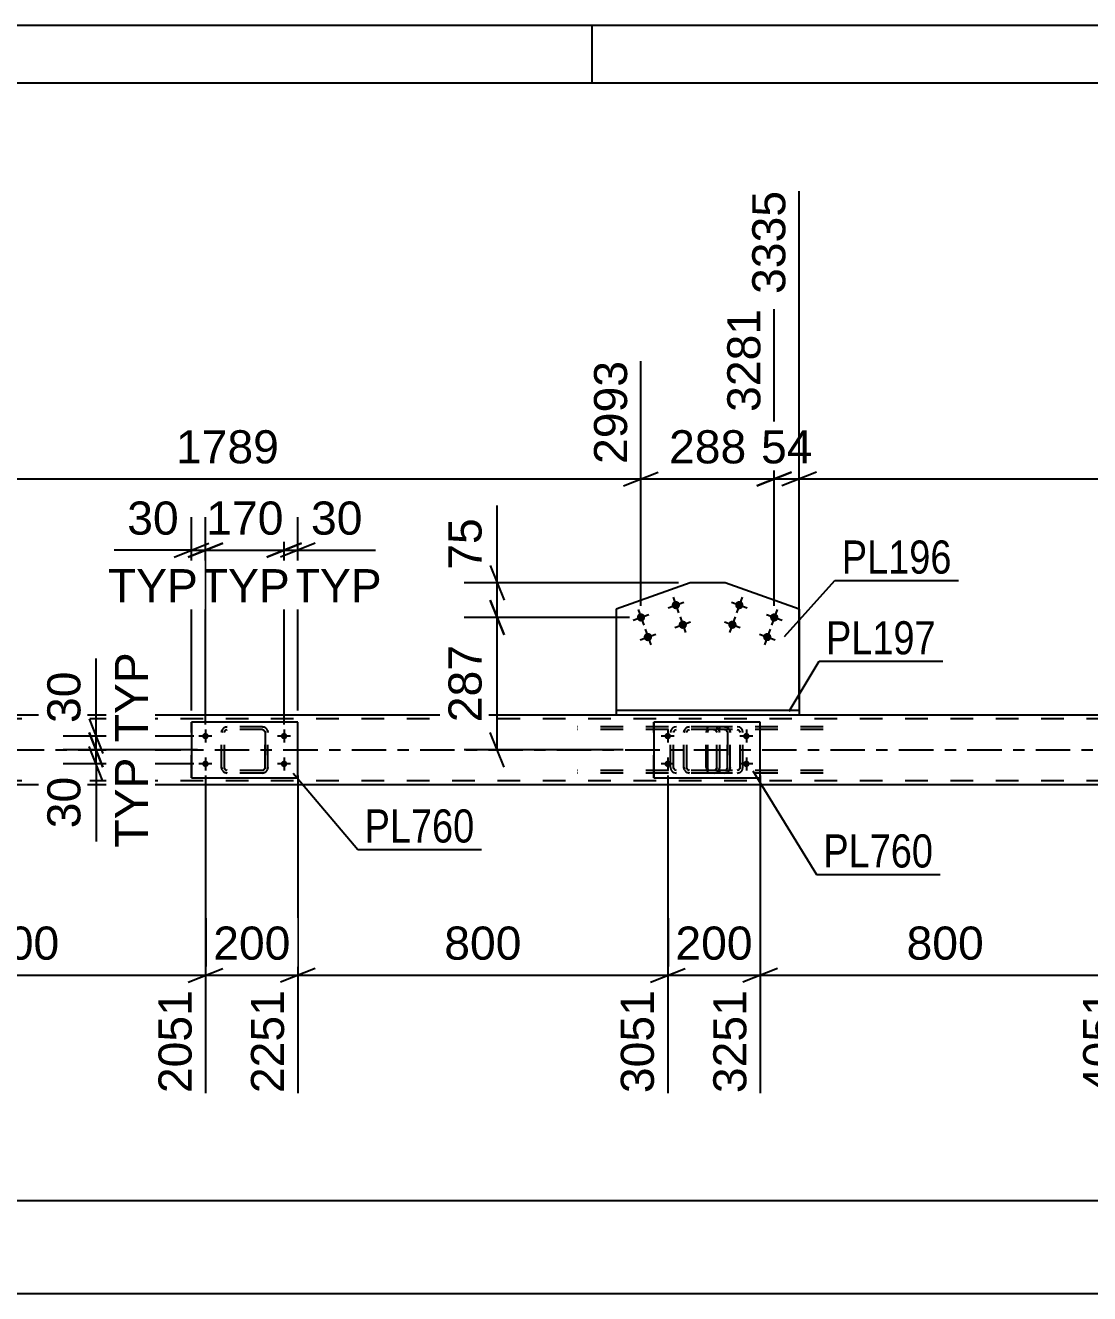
# Model space of a CAD drawing. Header units: millimetres. Extents: x -135 to 706, y -401 to 193.
# Drawn here: x 26.5 to 118.6, y 83.8 to 193.5 of the extents above; entities that cross this region are included whole.
import ezdxf

# ---------------------------------------------------------------- set-up
doc = ezdxf.new("R2010")
doc.units = ezdxf.units.MM
doc.linetypes.add('DXK_LINE_DOT2', pattern=[3.9198, 1.9599, -1.9599])
doc.linetypes.add('DXK_LINE_DOT3', pattern=[5.9187, 2.979, -0.9799, 0.9799, -0.9799])
doc.styles.add('Arial', font='arial.ttf', dxfattribs={"height": 0.2})
doc.styles.add('Arial Narrow', font='ARIALN.TTF', dxfattribs={"height": 0.2})

# ---------------------------------------------------------------- blocks, each defined once
blk = doc.blocks.new('Unknown-717262918-1115')
at = {"color": 5, "linetype": 'Continuous'}
for p, q in [((705.55, 193.49), (-135.45, 193.49)), ((75.55, 188.49), (75.55, 193.49)), ((700.55, 188.49), (-130.45, 188.49))]:
    blk.add_line(p, q, dxfattribs=at)
blk = doc.blocks.new('Part-717262918-5449 - 5336')
at = {"color": 7, "linetype": 'DXK_LINE_DOT2'}
for p, q in [((83.8, 132.8), (83.98, 132.84)), ((83.98, 132.84), (83.8, 132.8)), ((87.02, 132.84), (83.98, 132.84)), ((87.02, 132.84), (87.2, 132.8)), ((87.2, 132.8), (87.02, 132.84)), ((83.5, 132.36), (83.54, 132.54)), ((83.54, 132.54), (83.5, 132.36)), ((83.5, 129.32), (83.5, 132.36)), ((83.5, 129.32), (83.5, 132.36)), ((83.74, 132.36), (83.76, 132.45)), ((83.74, 129.32), (83.74, 132.36)), ((83.74, 129.32), (83.74, 132.36)), ((83.76, 132.45), (83.81, 132.53)), ((83.81, 132.53), (83.89, 132.58)), ((83.89, 132.58), (83.98, 132.6)), ((87.02, 132.6), (83.98, 132.6)), ((87.02, 132.6), (87.11, 132.58)), ((87.11, 132.58), (87.19, 132.53)), ((87.19, 132.53), (87.24, 132.45)), ((87.24, 132.45), (87.26, 132.36)), ((87.26, 129.32), (87.26, 132.36)), ((87.26, 132.36), (87.26, 129.32)), ((87.46, 132.54), (87.5, 132.36)), ((87.5, 132.36), (87.46, 132.54)), ((87.5, 129.32), (87.5, 132.36)), ((87.5, 129.32), (87.5, 132.36)), ((83.54, 129.14), (83.5, 129.32)), ((83.5, 129.32), (83.54, 129.14)), ((83.76, 129.23), (83.74, 129.32)), ((83.81, 129.15), (83.76, 129.23)), ((83.98, 128.84), (83.8, 128.88)), ((83.8, 128.88), (83.98, 128.84)), ((83.89, 129.1), (83.81, 129.15)), ((83.98, 129.08), (83.89, 129.1)), ((87.02, 129.08), (83.98, 129.08)), ((87.02, 128.84), (83.98, 128.84)), ((87.11, 129.1), (87.02, 129.08)), ((87.2, 128.88), (87.02, 128.84)), ((87.02, 128.84), (87.2, 128.88)), ((87.19, 129.15), (87.11, 129.1)), ((87.24, 129.23), (87.19, 129.15)), ((87.26, 129.32), (87.24, 129.23)), ((87.5, 129.32), (87.46, 129.14)), ((87.46, 129.14), (87.5, 129.32))]:
    blk.add_line(p, q, dxfattribs=at)
at = {"color": 7, "linetype": 'DXK_LINE_DOT3'}
blk.add_line((85.5, 130.84), (85.5, 130.84), dxfattribs=at)
at = {"color": 7, "linetype": 'DXK_LINE_DOT2'}
for centre, start, end in [((83.98, 132.36), 112.5, 157.5), ((83.98, 132.36), 112.5, 157.5), ((87.02, 132.36), 22.5, 67.5), ((87.02, 132.36), 22.5, 67.5), ((83.98, 129.32), 202.5, 247.5), ((83.98, 129.32), 202.5, 247.5), ((87.02, 129.32), 292.5, 337.5), ((87.02, 129.32), 292.5, 337.5)]:
    blk.add_arc(centre, 0.48, start, end, dxfattribs=at)
blk = doc.blocks.new('Part-717262918-5442 - 5336')
at = {"color": 2, "linetype": 'Continuous'}
for p, q in [((40.9, 133.24), (40.9, 128.44)), ((50.1, 133.24), (40.9, 133.24)), ((50.1, 128.44), (50.1, 133.24)), ((40.9, 128.44), (50.1, 128.44))]:
    blk.add_line(p, q, dxfattribs=at)
at = {"color": 7, "linetype": 'DXK_LINE_DOT2'}
for p, q in [((40.9, 128.44), (40.9, 133.24)), ((50.1, 128.44), (50.1, 133.24))]:
    blk.add_line(p, q, dxfattribs=at)
blk = doc.blocks.new('Part-717262918-5443 - 5336')
at = {"color": 7, "linetype": 'DXK_LINE_DOT2'}
for p, q in [((43.8, 132.8), (43.98, 132.84)), ((43.98, 132.84), (43.8, 132.8)), ((47.02, 132.84), (43.98, 132.84)), ((47.02, 132.84), (47.2, 132.8)), ((47.2, 132.8), (47.02, 132.84)), ((43.5, 132.36), (43.54, 132.54)), ((43.54, 132.54), (43.5, 132.36)), ((43.5, 129.32), (43.5, 132.36)), ((43.5, 129.32), (43.5, 132.36)), ((43.74, 132.36), (43.76, 132.45)), ((43.74, 129.32), (43.74, 132.36)), ((43.74, 129.32), (43.74, 132.36)), ((43.76, 132.45), (43.81, 132.53)), ((43.81, 132.53), (43.89, 132.58)), ((43.89, 132.58), (43.98, 132.6)), ((47.02, 132.6), (43.98, 132.6)), ((47.02, 132.6), (47.11, 132.58)), ((47.11, 132.58), (47.19, 132.53)), ((47.19, 132.53), (47.24, 132.45)), ((47.24, 132.45), (47.26, 132.36)), ((47.26, 129.32), (47.26, 132.36)), ((47.26, 132.36), (47.26, 129.32)), ((47.46, 132.54), (47.5, 132.36)), ((47.5, 132.36), (47.46, 132.54)), ((47.5, 129.32), (47.5, 132.36)), ((47.5, 129.32), (47.5, 132.36)), ((43.54, 129.14), (43.5, 129.32)), ((43.5, 129.32), (43.54, 129.14)), ((43.76, 129.23), (43.74, 129.32)), ((43.81, 129.15), (43.76, 129.23)), ((43.98, 128.84), (43.8, 128.88)), ((43.8, 128.88), (43.98, 128.84)), ((43.89, 129.1), (43.81, 129.15)), ((43.98, 129.08), (43.89, 129.1)), ((47.02, 129.08), (43.98, 129.08)), ((47.02, 128.84), (43.98, 128.84)), ((47.11, 129.1), (47.02, 129.08)), ((47.2, 128.88), (47.02, 128.84)), ((47.02, 128.84), (47.2, 128.88)), ((47.19, 129.15), (47.11, 129.1)), ((47.24, 129.23), (47.19, 129.15)), ((47.26, 129.32), (47.24, 129.23)), ((47.5, 129.32), (47.46, 129.14)), ((47.46, 129.14), (47.5, 129.32))]:
    blk.add_line(p, q, dxfattribs=at)
at = {"color": 7, "linetype": 'DXK_LINE_DOT3'}
blk.add_line((45.5, 130.84), (45.5, 130.84), dxfattribs=at)
at = {"color": 7, "linetype": 'DXK_LINE_DOT2'}
for centre, start, end in [((43.98, 132.36), 112.5, 157.5), ((43.98, 132.36), 112.5, 157.5), ((47.02, 132.36), 22.5, 67.5), ((47.02, 132.36), 22.5, 67.5), ((43.98, 129.32), 202.5, 247.5), ((43.98, 129.32), 202.5, 247.5), ((47.02, 129.32), 292.5, 337.5), ((47.02, 129.32), 292.5, 337.5)]:
    blk.add_arc(centre, 0.48, start, end, dxfattribs=at)
blk = doc.blocks.new('Part-717262918-5448 - 5336')
at = {"color": 2, "linetype": 'Continuous'}
for p, q in [((80.9, 133.24), (80.9, 128.44)), ((90.1, 133.24), (80.9, 133.24)), ((90.1, 128.44), (90.1, 133.24)), ((80.9, 128.44), (90.1, 128.44))]:
    blk.add_line(p, q, dxfattribs=at)
at = {"color": 7, "linetype": 'DXK_LINE_DOT2'}
for p, q in [((80.9, 128.44), (80.9, 133.24)), ((90.1, 128.44), (90.1, 133.24))]:
    blk.add_line(p, q, dxfattribs=at)
blk = doc.blocks.new('Part-717262918-5461 - 5336')
at = {"color": 2, "linetype": 'Continuous'}
for p, q in [((77.62, 133.84), (8.22, 133.84)), ((162.75, 133.84), (93.47, 133.84)), ((618.1, 127.84), (-35.95, 127.84))]:
    blk.add_line(p, q, dxfattribs=at)
at = {"color": 7, "linetype": 'DXK_LINE_DOT2'}
for p, q in [((93.47, 133.84), (77.62, 133.84)), ((618.1, 133.52), (-39.95, 133.52)), ((618.1, 128.16), (-39.95, 128.16))]:
    blk.add_line(p, q, dxfattribs=at)
at = {"color": 7, "linetype": 'DXK_LINE_DOT3'}
blk.add_line((-39.95, 130.84), (618.1, 130.84), dxfattribs=at)
blk = doc.blocks.new('Bolt-717262918-5501 - 5336')
at = {"linetype": 'Continuous'}
for points in [[(42.1, 131.76, -1), (42.1, 132.32, -1)], [(48.9, 131.76, -1), (48.9, 132.32, -1)], [(42.1, 129.36, -1), (42.1, 129.92, -1)], [(48.9, 129.36, -1), (48.9, 129.92, -1)]]:
    blk.add_hatch(color=1, dxfattribs=at).paths.add_polyline_path(points)
at = {"color": 1, "linetype": 'Continuous'}
for p, q in [((42.66, 132.04), (41.54, 132.04)), ((42.1, 132.6), (42.1, 131.48)), ((49.46, 132.04), (48.34, 132.04)), ((48.9, 132.6), (48.9, 131.48)), ((42.66, 129.64), (41.54, 129.64)), ((42.1, 130.2), (42.1, 129.08)), ((49.46, 129.64), (48.34, 129.64)), ((48.9, 130.2), (48.9, 129.08))]:
    blk.add_line(p, q, dxfattribs=at)
blk = doc.blocks.new('Bolt-717262918-5503 - 5336')
at = {"linetype": 'Continuous'}
for points in [[(82.1, 131.76, -1), (82.1, 132.32, -1)], [(88.9, 131.76, -1), (88.9, 132.32, -1)], [(82.1, 129.36, -1), (82.1, 129.92, -1)], [(88.9, 129.36, -1), (88.9, 129.92, -1)]]:
    blk.add_hatch(color=1, dxfattribs=at).paths.add_polyline_path(points)
at = {"color": 1, "linetype": 'Continuous'}
for p, q in [((82.66, 132.04), (81.54, 132.04)), ((82.1, 132.6), (82.1, 131.48)), ((89.46, 132.04), (88.34, 132.04)), ((88.9, 132.6), (88.9, 131.48)), ((82.66, 129.64), (81.54, 129.64)), ((82.1, 130.2), (82.1, 129.08)), ((89.46, 129.64), (88.34, 129.64)), ((88.9, 130.2), (88.9, 129.08))]:
    blk.add_line(p, q, dxfattribs=at)
blk = doc.blocks.new('Bolt-717262918-5506 - 5336')
at = {"linetype": 'Continuous'}
for points in [[(83.14, 143.49, -1), (82.46, 143.25, -1)], [(80.12, 142.42, -1), (79.44, 142.18, -1)], [(83.74, 141.79, -1), (83.06, 141.55, -1)], [(80.72, 140.73, -1), (80.04, 140.48, -1)]]:
    blk.add_hatch(color=1, dxfattribs=at).paths.add_polyline_path(points)
at = {"color": 1, "linetype": 'Continuous'}
for p, q in [((82.56, 144.05), (83.04, 142.69)), ((79.54, 142.98), (80.02, 141.62)), ((82.12, 143.13), (83.48, 143.61)), ((79.1, 142.06), (80.46, 142.54)), ((82.72, 141.43), (84.08, 141.92)), ((83.16, 142.35), (83.64, 141)), ((79.7, 140.36), (81.06, 140.85)), ((80.14, 141.28), (80.62, 139.93))]:
    blk.add_line(p, q, dxfattribs=at)
blk = doc.blocks.new('Part-717262918-5510 - 5336')
at = {"color": 7, "linetype": 'DXK_LINE_DOT2'}
for p, q in [((85.5, 132.7), (85.45, 132.54)), ((85.59, 132.8), (85.5, 132.7)), ((85.69, 132.84), (85.59, 132.8)), ((95.54, 132.84), (85.69, 132.84)), ((86.59, 132.6), (86.59, 132.84)), ((88.29, 132.8), (88.1, 132.84)), ((85.45, 132.54), (85.42, 132.36)), ((85.42, 129.32), (85.42, 132.36)), ((85.56, 132.36), (85.57, 132.45)), ((85.56, 129.32), (85.56, 132.36)), ((85.57, 132.45), (85.6, 132.53)), ((85.6, 132.53), (85.64, 132.58)), ((85.64, 132.58), (85.69, 132.6)), ((95.54, 132.6), (85.69, 132.6)), ((88.1, 132.6), (88.2, 132.58)), ((88.2, 132.58), (88.28, 132.53)), ((88.28, 132.53), (88.33, 132.45)), ((88.33, 132.45), (88.35, 132.36)), ((88.35, 129.32), (88.35, 132.36)), ((88.6, 132.36), (88.57, 132.54)), ((88.6, 129.32), (88.6, 132.36)), ((85.42, 129.32), (85.45, 129.14)), ((85.45, 129.14), (85.5, 128.98)), ((85.5, 128.98), (85.59, 128.88)), ((85.57, 129.23), (85.56, 129.32)), ((85.6, 129.15), (85.57, 129.23)), ((85.59, 128.88), (85.69, 128.84)), ((85.64, 129.1), (85.6, 129.15)), ((85.69, 129.08), (85.64, 129.1)), ((95.54, 129.08), (85.69, 129.08)), ((95.54, 128.84), (85.69, 128.84)), ((86.59, 128.84), (86.59, 129.08)), ((88.2, 129.1), (88.1, 129.08)), ((88.1, 128.84), (88.29, 128.88)), ((88.28, 129.15), (88.2, 129.1)), ((88.33, 129.23), (88.28, 129.15)), ((88.35, 129.32), (88.33, 129.23)), ((88.57, 129.14), (88.6, 129.32))]:
    blk.add_line(p, q, dxfattribs=at)
for centre, start, end in [((88.12, 132.35), 23.8951, 68.8487), ((88.12, 129.34), 291.1513, 336.1049)]:
    blk.add_arc(centre, 0.492, start, end, dxfattribs=at)
blk = doc.blocks.new('Part-717262918-5532 - 5336')
at = {"color": 2, "linetype": 'Continuous'}
for p, q in [((93.47, 134.24), (77.62, 134.24)), ((77.62, 134.24), (77.62, 133.84)), ((93.47, 133.84), (77.62, 133.84)), ((93.47, 134.24), (93.47, 133.84))]:
    blk.add_line(p, q, dxfattribs=at)
blk = doc.blocks.new('Bolt-717262918-5543 - 5336')
at = {"linetype": 'Continuous'}
for points in [[(88.63, 143.25, -1), (87.95, 143.49, -1)], [(91.65, 142.18, -1), (90.97, 142.42, -1)], [(88.03, 141.55, -1), (87.35, 141.79, -1)], [(91.04, 140.48, -1), (90.37, 140.73, -1)]]:
    blk.add_hatch(color=1, dxfattribs=at).paths.add_polyline_path(points)
at = {"color": 1, "linetype": 'Continuous'}
for p, q in [((88.53, 144.05), (88.05, 142.69)), ((87.61, 143.61), (88.97, 143.13)), ((91.55, 142.98), (91.07, 141.62)), ((87.01, 141.92), (88.37, 141.43)), ((87.93, 142.35), (87.45, 141)), ((90.63, 142.54), (91.99, 142.06)), ((90.03, 140.85), (91.38, 140.36)), ((90.95, 141.28), (90.46, 139.93))]:
    blk.add_line(p, q, dxfattribs=at)
blk = doc.blocks.new('Part-717262918-5645 - 5336')
at = {"color": 2, "linetype": 'Continuous'}
for p, q in [((84.03, 145.29), (77.62, 143.02)), ((87.06, 145.29), (84.03, 145.29)), ((93.47, 143.02), (87.06, 145.29)), ((77.62, 143.02), (77.62, 134.24)), ((93.47, 143.02), (93.47, 134.24))]:
    blk.add_line(p, q, dxfattribs=at)
at = {"color": 7, "linetype": 'DXK_LINE_DOT2'}
blk.add_line((93.47, 134.24), (77.62, 134.24), dxfattribs=at)
blk = doc.blocks.new('Part-717262918-5668 - 5336')
at = {"color": 7, "linetype": 'DXK_LINE_DOT2'}
for p, q in [((86.08, 132.84), (74.3, 132.84)), ((82.85, 132.84), (82.65, 132.8)), ((86.28, 132.8), (86.08, 132.84)), ((86.08, 132.6), (74.3, 132.6)), ((82.37, 132.54), (82.33, 132.36)), ((82.33, 129.32), (82.33, 132.36)), ((82.59, 132.36), (82.61, 132.45)), ((82.59, 129.32), (82.59, 132.36)), ((82.61, 132.45), (82.67, 132.53)), ((82.67, 132.53), (82.75, 132.58)), ((82.75, 132.58), (82.85, 132.6)), ((86.08, 132.6), (86.18, 132.58)), ((86.18, 132.58), (86.26, 132.53)), ((86.26, 132.53), (86.32, 132.45)), ((86.32, 132.45), (86.34, 132.36)), ((86.34, 129.32), (86.34, 132.36)), ((86.59, 132.36), (86.55, 132.54)), ((86.59, 129.32), (86.59, 132.36)), ((86.08, 129.08), (74.3, 129.08)), ((86.08, 128.84), (74.3, 128.84)), ((82.33, 129.32), (82.37, 129.14)), ((82.61, 129.23), (82.59, 129.32)), ((82.67, 129.15), (82.61, 129.23)), ((82.65, 128.88), (82.85, 128.84)), ((82.75, 129.1), (82.67, 129.15)), ((82.85, 129.08), (82.75, 129.1)), ((86.18, 129.1), (86.08, 129.08)), ((86.08, 128.84), (86.28, 128.88)), ((86.26, 129.15), (86.18, 129.1)), ((86.32, 129.23), (86.26, 129.15)), ((86.34, 129.32), (86.32, 129.23)), ((86.55, 129.14), (86.59, 129.32))]:
    blk.add_line(p, q, dxfattribs=at)
for centre, start, end in [((82.83, 132.34), 110.7583, 155.68), ((86.1, 132.34), 24.32, 69.2417), ((82.83, 129.34), 204.32, 249.2417), ((86.1, 129.34), 290.7583, 335.68)]:
    blk.add_arc(centre, 0.496, start, end, dxfattribs=at)
blk = doc.blocks.new('StraightDimension-717262918-11113 - 5336')
at = {"color": 7, "linetype": 'Continuous'}
for p, q in [((67.34, 145.29), (67.34, 151.99)), ((67.34, 145.29), (67.34, 151.99)), ((66.74, 146.79), (67.94, 143.79)), ((83.03, 145.29), (64.49, 145.29)), ((67.34, 142.3), (67.34, 145.29)), ((67.94, 140.8), (66.74, 143.8)), ((78.78, 142.3), (64.49, 142.3))]:
    blk.add_line(p, q, dxfattribs=at)
at = {"color": 0}
blk.add_wipeout([(66.59, 151.46), (62.39, 151.46), (62.39, 145.82), (66.59, 145.82)], dxfattribs=at)
at = {"color": 3, "style": 'Arial'}
blk.add_text('75', height=2.865, rotation=90.0002, dxfattribs=at).set_placement((65.99, 146.42))
blk = doc.blocks.new('StraightDimension-717262918-5816 - 5336')
at = {"color": 7, "linetype": 'Continuous'}
blk.add_line((-39.95, 91.89), (650.03, 91.89), dxfattribs=at)
blk = doc.blocks.new('StraightDimension-717262918-10783 - 5336')
at = {"color": 7, "linetype": 'Continuous'}
for p, q in [((82.1, 128.64), (82.1, 101.17)), ((90.1, 128.64), (90.1, 101.17)), ((80.6, 110.76), (83.6, 111.96)), ((91.6, 111.96), (88.6, 110.76)), ((82.1, 111.36), (90.1, 111.36))]:
    blk.add_line(p, q, dxfattribs=at)
at = {"color": 0}
blk.add_wipeout([(90.03, 112.11), (90.03, 116.31), (82.16, 116.31), (82.16, 112.11)], dxfattribs=at)
at = {"color": 0, "linetype": 'Continuous'}
blk.add_wipeout([(89.5, 110.66), (85.3, 110.66), (85.3, 100.57), (89.5, 100.57)], dxfattribs=at)
at = {"color": 3, "style": 'Arial'}
blk.add_text('200', height=2.865, dxfattribs=at).set_placement((82.76, 112.71))
at = {"color": 3, "linetype": 'Continuous', "style": 'Arial'}
blk.add_text('3251', height=2.865, rotation=90.0002, dxfattribs=at).set_placement((88.9, 101.17))
blk = doc.blocks.new('StraightDimension-717262918-11299 - 5336')
at = {"color": 7, "linetype": 'Continuous'}
for p, q in [((48.9, 133.04), (48.9, 150.96)), ((50.1, 134.24), (50.1, 150.96)), ((47.4, 147.51), (50.4, 148.71)), ((51.6, 148.71), (48.6, 147.51)), ((48.9, 148.11), (50.1, 148.11)), ((50.1, 148.11), (56.8, 148.11)), ((50.1, 148.11), (56.8, 148.11))]:
    blk.add_line(p, q, dxfattribs=at)
at = {"color": 0}
blk.add_wipeout([(56.27, 148.86), (56.27, 153.06), (50.63, 153.06), (50.63, 148.86)], dxfattribs=at)
at = {"color": 0, "linetype": 'Continuous'}
blk.add_wipeout([(57.94, 143.01), (57.94, 147.21), (48.96, 147.21), (48.96, 143.01)], dxfattribs=at)
at = {"color": 3, "style": 'Arial'}
blk.add_text('30', height=2.865, dxfattribs=at).set_placement((51.23, 149.46))
at = {"color": 3, "linetype": 'Continuous', "style": 'Arial'}
blk.add_text('TYP', height=2.865, dxfattribs=at).set_placement((49.56, 143.61))
blk = doc.blocks.new('StraightDimension-717262918-10782 - 5336')
at = {"color": 7, "linetype": 'Continuous'}
for p, q in [((90.1, 128.64), (90.1, 101.17)), ((122.1, 128.64), (122.1, 101.17)), ((91.6, 111.96), (88.6, 110.76)), ((120.6, 110.76), (123.6, 111.96)), ((90.1, 111.36), (122.1, 111.36))]:
    blk.add_line(p, q, dxfattribs=at)
at = {"color": 0}
blk.add_wipeout([(110.03, 112.11), (110.03, 116.31), (102.16, 116.31), (102.16, 112.11)], dxfattribs=at)
at = {"color": 3, "style": 'Arial'}
blk.add_text('800', height=2.865, dxfattribs=at).set_placement((102.76, 112.71))
at = {"color": 0, "linetype": 'Continuous'}
blk.add_wipeout([(121.5, 110.66), (117.3, 110.66), (117.3, 100.57), (121.5, 100.57)], dxfattribs=at)
at = {"color": 3, "linetype": 'Continuous', "style": 'Arial'}
blk.add_text('4051', height=2.865, rotation=90.0002, dxfattribs=at).set_placement((120.9, 101.17))
blk = doc.blocks.new('StraightDimension-717262918-11114 - 5336')
at = {"color": 7, "linetype": 'Continuous'}
for p, q in [((66.74, 143.8), (67.94, 140.8)), ((78.78, 142.3), (64.49, 142.3)), ((67.34, 130.84), (67.34, 142.3)), ((67.94, 129.34), (66.74, 132.34)), ((78.24, 130.84), (64.49, 130.84))]:
    blk.add_line(p, q, dxfattribs=at)
at = {"color": 0}
blk.add_wipeout([(66.59, 140.51), (62.39, 140.51), (62.39, 132.64), (66.59, 132.64)], dxfattribs=at)
at = {"color": 3, "style": 'Arial'}
blk.add_text('287', height=2.865, rotation=90.0002, dxfattribs=at).set_placement((65.99, 133.24))
blk = doc.blocks.new('StraightDimension-717262918-5796 - 5336')
at = {"color": 7, "linetype": 'Continuous'}
blk.add_line((-40.75, 83.84), (650.83, 83.84), dxfattribs=at)
blk = doc.blocks.new('StraightDimension-717262918-5916 - 5336')
at = {"color": 7, "linetype": 'Continuous'}
for p, q in [((8.22, 135.24), (8.22, 179.16)), ((79.78, 143.3), (79.78, 164.46)), ((9.72, 154.87), (6.72, 153.67)), ((78.28, 153.67), (81.28, 154.87)), ((8.22, 154.27), (79.78, 154.27))]:
    blk.add_line(p, q, dxfattribs=at)
at = {"color": 0}
blk.add_wipeout([(49.05, 155.02), (49.05, 159.22), (38.95, 159.22), (38.95, 155.02)], dxfattribs=at)
at = {"color": 3, "style": 'Arial'}
blk.add_text('1789', height=2.865, dxfattribs=at).set_placement((39.55, 155.62))
at = {"color": 0, "linetype": 'Continuous'}
blk.add_wipeout([(79.18, 165.06), (74.98, 165.06), (74.98, 154.97), (79.18, 154.97)], dxfattribs=at)
at = {"color": 3, "linetype": 'Continuous', "style": 'Arial'}
blk.add_text('2993', height=2.865, rotation=90.0002, dxfattribs=at).set_placement((78.58, 155.57))
blk = doc.blocks.new('StraightDimension-717262918-5923 - 5336')
at = {"color": 7, "linetype": 'Continuous'}
for p, q in [((91.31, 143.3), (91.31, 168.96)), ((79.78, 143.3), (79.78, 164.46)), ((78.28, 153.67), (81.28, 154.87)), ((92.81, 154.87), (89.81, 153.67)), ((79.78, 154.27), (91.31, 154.27))]:
    blk.add_line(p, q, dxfattribs=at)
at = {"color": 0}
blk.add_wipeout([(89.48, 155.02), (89.48, 159.22), (81.61, 159.22), (81.61, 155.02)], dxfattribs=at)
at = {"color": 3, "style": 'Arial'}
blk.add_text('288', height=2.865, dxfattribs=at).set_placement((82.21, 155.62))
at = {"color": 0, "linetype": 'Continuous'}
blk.add_wipeout([(90.71, 169.56), (86.51, 169.56), (86.51, 159.47), (90.71, 159.47)], dxfattribs=at)
at = {"color": 3, "linetype": 'Continuous', "style": 'Arial'}
blk.add_text('3281', height=2.865, rotation=90.0002, dxfattribs=at).set_placement((90.11, 160.07))
blk = doc.blocks.new('StraightDimension-717262918-5932 - 5336')
at = {"color": 7, "linetype": 'Continuous'}
for p, q in [((93.47, 135.24), (93.47, 179.16)), ((91.31, 143.3), (91.31, 168.96)), ((89.81, 153.67), (92.81, 154.87)), ((94.97, 154.87), (91.97, 153.67)), ((91.31, 154.27), (93.47, 154.27))]:
    blk.add_line(p, q, dxfattribs=at)
at = {"color": 0, "linetype": 'Continuous'}
blk.add_wipeout([(92.87, 179.76), (88.67, 179.76), (88.67, 169.67), (92.87, 169.67)], dxfattribs=at)
at = {"color": 3, "linetype": 'Continuous', "style": 'Arial'}
blk.add_text('3335', height=2.865, rotation=90.0002, dxfattribs=at).set_placement((92.27, 170.27))
at = {"color": 0}
blk.add_wipeout([(95.21, 155.02), (95.21, 159.22), (89.57, 159.22), (89.57, 155.02)], dxfattribs=at)
at = {"color": 3, "style": 'Arial'}
blk.add_text('54', height=2.865, dxfattribs=at).set_placement((90.17, 155.62))
blk = doc.blocks.new('StraightDimension-717262918-5939 - 5336')
at = {"color": 7, "linetype": 'Continuous'}
for p, q in [((93.47, 135.24), (93.47, 179.16)), ((164.92, 143.3), (164.92, 164.46)), ((94.97, 154.87), (91.97, 153.67)), ((163.42, 153.67), (166.42, 154.87)), ((93.47, 154.27), (164.92, 154.27))]:
    blk.add_line(p, q, dxfattribs=at)
at = {"color": 0}
blk.add_wipeout([(134.24, 155.02), (134.24, 159.22), (124.15, 159.22), (124.15, 155.02)], dxfattribs=at)
at = {"color": 3, "style": 'Arial'}
blk.add_text('1786', height=2.865, dxfattribs=at).set_placement((124.75, 155.62))
at = {"color": 0, "linetype": 'Continuous'}
blk.add_wipeout([(164.32, 165.06), (160.12, 165.06), (160.12, 154.97), (164.32, 154.97)], dxfattribs=at)
at = {"color": 3, "linetype": 'Continuous', "style": 'Arial'}
blk.add_text('5122', height=2.865, rotation=90.0002, dxfattribs=at).set_placement((163.72, 155.57))
blk = doc.blocks.new('StraightDimension-717262918-10784 - 5336')
at = {"color": 7, "linetype": 'Continuous'}
for p, q in [((50.1, 128.64), (50.1, 101.17)), ((82.1, 128.64), (82.1, 101.17)), ((51.6, 111.96), (48.6, 110.76)), ((80.6, 110.76), (83.6, 111.96)), ((50.1, 111.36), (82.1, 111.36))]:
    blk.add_line(p, q, dxfattribs=at)
at = {"color": 0}
blk.add_wipeout([(70.04, 112.11), (70.04, 116.31), (62.16, 116.31), (62.16, 112.11)], dxfattribs=at)
at = {"color": 3, "style": 'Arial'}
blk.add_text('800', height=2.865, dxfattribs=at).set_placement((62.76, 112.71))
at = {"color": 0, "linetype": 'Continuous'}
blk.add_wipeout([(81.5, 110.66), (77.3, 110.66), (77.3, 100.57), (81.5, 100.57)], dxfattribs=at)
at = {"color": 3, "linetype": 'Continuous', "style": 'Arial'}
blk.add_text('3051', height=2.865, rotation=90.0002, dxfattribs=at).set_placement((80.9, 101.17))
blk = doc.blocks.new('StraightDimension-717262918-10785 - 5336')
at = {"color": 7, "linetype": 'Continuous'}
for p, q in [((42.1, 128.64), (42.1, 101.17)), ((50.1, 128.64), (50.1, 101.17)), ((40.6, 110.76), (43.6, 111.96)), ((51.6, 111.96), (48.6, 110.76)), ((42.1, 111.36), (50.1, 111.36))]:
    blk.add_line(p, q, dxfattribs=at)
at = {"color": 0}
blk.add_wipeout([(50.04, 112.11), (50.04, 116.31), (42.17, 116.31), (42.17, 112.11)], dxfattribs=at)
at = {"color": 0, "linetype": 'Continuous'}
blk.add_wipeout([(49.5, 110.66), (45.3, 110.66), (45.3, 100.57), (49.5, 100.57)], dxfattribs=at)
at = {"color": 3, "style": 'Arial'}
blk.add_text('200', height=2.865, dxfattribs=at).set_placement((42.77, 112.71))
at = {"color": 3, "linetype": 'Continuous', "style": 'Arial'}
blk.add_text('2251', height=2.865, rotation=90.0002, dxfattribs=at).set_placement((48.9, 101.17))
blk = doc.blocks.new('StraightDimension-717262918-10786 - 5336')
at = {"color": 7, "linetype": 'Continuous'}
for p, q in [((10.1, 128.64), (10.1, 101.17)), ((42.1, 128.64), (42.1, 101.17)), ((11.6, 111.96), (8.6, 110.76)), ((40.6, 110.76), (43.6, 111.96)), ((10.1, 111.36), (42.1, 111.36))]:
    blk.add_line(p, q, dxfattribs=at)
at = {"color": 0}
blk.add_wipeout([(30.04, 112.11), (30.04, 116.31), (22.17, 116.31), (22.17, 112.11)], dxfattribs=at)
at = {"color": 3, "style": 'Arial'}
blk.add_text('800', height=2.865, dxfattribs=at).set_placement((22.77, 112.71))
at = {"color": 0, "linetype": 'Continuous'}
blk.add_wipeout([(41.5, 110.66), (37.3, 110.66), (37.3, 100.57), (41.5, 100.57)], dxfattribs=at)
at = {"color": 3, "linetype": 'Continuous', "style": 'Arial'}
blk.add_text('2051', height=2.865, rotation=90.0002, dxfattribs=at).set_placement((40.9, 101.17))
blk = doc.blocks.new('StraightDimension-717262918-11300 - 5336')
at = {"color": 7, "linetype": 'Continuous'}
for p, q in [((42.1, 133.04), (42.1, 150.96)), ((48.9, 133.04), (48.9, 150.96)), ((40.6, 147.51), (43.6, 148.71)), ((42.1, 148.11), (48.9, 148.11)), ((50.4, 148.71), (47.4, 147.51))]:
    blk.add_line(p, q, dxfattribs=at)
at = {"color": 0}
blk.add_wipeout([(49.44, 148.86), (49.44, 153.06), (41.57, 153.06), (41.57, 148.86)], dxfattribs=at)
at = {"color": 0, "linetype": 'Continuous'}
blk.add_wipeout([(49.99, 143.01), (49.99, 147.21), (41.01, 147.21), (41.01, 143.01)], dxfattribs=at)
at = {"color": 3, "style": 'Arial'}
blk.add_text('170', height=2.865, dxfattribs=at).set_placement((42.17, 149.46))
at = {"color": 3, "linetype": 'Continuous', "style": 'Arial'}
blk.add_text('TYP', height=2.865, dxfattribs=at).set_placement((41.61, 143.61))
blk = doc.blocks.new('StraightDimension-717262918-11301 - 5336')
at = {"color": 7, "linetype": 'Continuous'}
for p, q in [((40.9, 134.24), (40.9, 150.96)), ((42.1, 133.04), (42.1, 150.96)), ((40.9, 148.11), (34.2, 148.11)), ((40.9, 148.11), (34.2, 148.11)), ((39.4, 147.51), (42.4, 148.71)), ((43.6, 148.71), (40.6, 147.51)), ((40.9, 148.11), (42.1, 148.11))]:
    blk.add_line(p, q, dxfattribs=at)
at = {"color": 0}
blk.add_wipeout([(40.38, 148.86), (40.38, 153.06), (34.73, 153.06), (34.73, 148.86)], dxfattribs=at)
at = {"color": 0, "linetype": 'Continuous'}
blk.add_wipeout([(42.04, 143.01), (42.04, 147.21), (33.06, 147.21), (33.06, 143.01)], dxfattribs=at)
at = {"color": 3, "style": 'Arial'}
blk.add_text('30', height=2.865, dxfattribs=at).set_placement((35.33, 149.46))
at = {"color": 3, "linetype": 'Continuous', "style": 'Arial'}
blk.add_text('TYP', height=2.865, dxfattribs=at).set_placement((33.66, 143.61))
blk = doc.blocks.new('StraightDimension-717262918-11330 - 5336')
at = {"color": 7, "linetype": 'Continuous'}
for p, q in [((32.63, 132.04), (32.63, 138.74)), ((32.63, 132.04), (32.63, 138.74)), ((32.03, 133.54), (33.23, 130.54)), ((41.1, 132.04), (29.78, 132.04)), ((33.23, 129.34), (32.03, 132.34)), ((32.63, 130.84), (32.63, 132.04)), ((41.4, 130.84), (29.78, 130.84))]:
    blk.add_line(p, q, dxfattribs=at)
at = {"color": 0, "linetype": 'Continuous'}
blk.add_wipeout([(37.73, 139.88), (33.53, 139.88), (33.53, 130.9), (37.73, 130.9)], dxfattribs=at)
at = {"color": 0}
blk.add_wipeout([(31.88, 138.21), (27.68, 138.21), (27.68, 132.57), (31.88, 132.57)], dxfattribs=at)
at = {"color": 3, "linetype": 'Continuous', "style": 'Arial'}
blk.add_text('TYP', height=2.865, rotation=90.0002, dxfattribs=at).set_placement((37.13, 131.5))
at = {"color": 3, "style": 'Arial'}
blk.add_text('30', height=2.865, rotation=90.0002, dxfattribs=at).set_placement((31.28, 133.17))
blk = doc.blocks.new('StraightDimension-717262918-11331 - 5336')
at = {"color": 7, "linetype": 'Continuous'}
for p, q in [((32.03, 132.34), (33.23, 129.34)), ((41.4, 130.84), (29.78, 130.84)), ((33.23, 128.14), (32.03, 131.14)), ((32.63, 129.64), (32.63, 130.84)), ((41.1, 129.64), (29.78, 129.64)), ((32.63, 129.64), (32.63, 122.94)), ((32.63, 129.64), (32.63, 122.94))]:
    blk.add_line(p, q, dxfattribs=at)
at = {"color": 0, "linetype": 'Continuous'}
blk.add_wipeout([(37.73, 130.78), (33.53, 130.78), (33.53, 121.8), (37.73, 121.8)], dxfattribs=at)
at = {"color": 0}
blk.add_wipeout([(31.88, 129.12), (27.68, 129.12), (27.68, 123.47), (31.88, 123.47)], dxfattribs=at)
at = {"color": 3, "linetype": 'Continuous', "style": 'Arial'}
blk.add_text('TYP', height=2.865, rotation=90.0002, dxfattribs=at).set_placement((37.13, 122.4))
at = {"color": 3, "style": 'Arial'}
blk.add_text('30', height=2.865, rotation=90.0002, dxfattribs=at).set_placement((31.28, 124.07))
blk = doc.blocks.new('Mark-717262918-5444 - 5336')
at = {"color": 30, "linetype": 'Continuous'}
for p, q in [((89.45, 129.04), (94.96, 120.08)), ((94.96, 120.08), (105.67, 120.08))]:
    blk.add_line(p, q, dxfattribs=at)
at = {"color": 0}
blk.add_wipeout([(105.07, 120.68), (105.07, 123.68), (95.56, 123.68), (95.56, 120.68)], dxfattribs=at)
blk.add_wipeout([(105.07, 120.68), (105.07, 123.68), (95.56, 123.68), (95.56, 120.68)], dxfattribs=at)
at = {"color": 3, "style": 'Arial Narrow'}
blk.add_text('PL760', height=2.863, dxfattribs=at).set_placement((95.56, 120.68))
blk = doc.blocks.new('Mark-717262918-5438 - 5336')
at = {"color": 30, "linetype": 'Continuous'}
for p, q in [((49.7, 128.84), (55.27, 122.24)), ((55.27, 122.24), (65.97, 122.24))]:
    blk.add_line(p, q, dxfattribs=at)
at = {"color": 0}
blk.add_wipeout([(65.37, 122.84), (65.37, 125.84), (55.87, 125.84), (55.87, 122.84)], dxfattribs=at)
blk.add_wipeout([(65.37, 122.84), (65.37, 125.84), (55.87, 125.84), (55.87, 122.84)], dxfattribs=at)
at = {"color": 3, "style": 'Arial Narrow'}
blk.add_text('PL760', height=2.863, dxfattribs=at).set_placement((55.87, 122.84))
blk = doc.blocks.new('Mark-717262918-5528 - 5336')
at = {"color": 30, "linetype": 'Continuous'}
for p, q in [((92.6, 134.21), (95.19, 138.51)), ((95.19, 138.51), (105.89, 138.51))]:
    blk.add_line(p, q, dxfattribs=at)
at = {"color": 0}
blk.add_wipeout([(105.29, 139.11), (105.29, 142.11), (95.79, 142.11), (95.79, 139.11)], dxfattribs=at)
blk.add_wipeout([(105.29, 139.11), (105.29, 142.11), (95.79, 142.11), (95.79, 139.11)], dxfattribs=at)
at = {"color": 3, "style": 'Arial Narrow'}
blk.add_text('PL197', height=2.863, dxfattribs=at).set_placement((95.79, 139.11))
blk = doc.blocks.new('Mark-717262918-5641 - 5336')
at = {"color": 30, "linetype": 'Continuous'}
for p, q in [((92.2, 140.64), (96.56, 145.49)), ((96.56, 145.49), (107.26, 145.49))]:
    blk.add_line(p, q, dxfattribs=at)
at = {"color": 0}
blk.add_wipeout([(106.66, 146.09), (106.66, 149.09), (97.16, 149.09), (97.16, 146.09)], dxfattribs=at)
blk.add_wipeout([(106.66, 146.09), (106.66, 149.09), (97.16, 149.09), (97.16, 146.09)], dxfattribs=at)
at = {"color": 3, "style": 'Arial Narrow'}
blk.add_text('PL196', height=2.863, dxfattribs=at).set_placement((97.16, 146.09))

msp = doc.modelspace()

# ---------------------------------------------------------------- block references
for name in ['Unknown-717262918-1115', 'Part-717262918-5645 - 5336', 'Bolt-717262918-5506 - 5336', 'Bolt-717262918-5543 - 5336', 'Part-717262918-5461 - 5336', 'Part-717262918-5532 - 5336', 'Part-717262918-5442 - 5336', 'Part-717262918-5443 - 5336', 'Part-717262918-5668 - 5336', 'Part-717262918-5448 - 5336', 'Part-717262918-5449 - 5336', 'Part-717262918-5510 - 5336', 'Bolt-717262918-5501 - 5336', 'Bolt-717262918-5503 - 5336']:
    msp.add_blockref(name, (0, 0))

# ---------------------------------------------------------------- next in the draw order: block references
for name in ['StraightDimension-717262918-11299 - 5336', 'StraightDimension-717262918-11113 - 5336', 'StraightDimension-717262918-5816 - 5336']:
    msp.add_blockref(name, (0, 0))

# ---------------------------------------------------------------- next in the draw order: block references
for name in ['StraightDimension-717262918-11114 - 5336', 'StraightDimension-717262918-10783 - 5336']:
    msp.add_blockref(name, (0, 0))

# ---------------------------------------------------------------- next in the draw order: block references
for name in ['StraightDimension-717262918-5916 - 5336', 'StraightDimension-717262918-10782 - 5336']:
    msp.add_blockref(name, (0, 0))

# ---------------------------------------------------------------- next in the draw order: block references
for name in ['StraightDimension-717262918-5923 - 5336', 'StraightDimension-717262918-11300 - 5336', 'StraightDimension-717262918-5796 - 5336']:
    msp.add_blockref(name, (0, 0))

# ---------------------------------------------------------------- next in the draw order: block references
for name in ['StraightDimension-717262918-5932 - 5336', 'StraightDimension-717262918-11301 - 5336', 'StraightDimension-717262918-10784 - 5336', 'Mark-717262918-5444 - 5336']:
    msp.add_blockref(name, (0, 0))

# ---------------------------------------------------------------- next in the draw order: block references
for name in ['StraightDimension-717262918-5939 - 5336', 'StraightDimension-717262918-11330 - 5336', 'StraightDimension-717262918-10785 - 5336']:
    msp.add_blockref(name, (0, 0))

# ---------------------------------------------------------------- next in the draw order: block references
for name in ['Mark-717262918-5528 - 5336', 'StraightDimension-717262918-10786 - 5336', 'Mark-717262918-5438 - 5336']:
    msp.add_blockref(name, (0, 0))

# ---------------------------------------------------------------- next in the draw order: block references
for name in ['Mark-717262918-5641 - 5336', 'StraightDimension-717262918-11331 - 5336']:
    msp.add_blockref(name, (0, 0))

doc.saveas('drawing.dxf')
